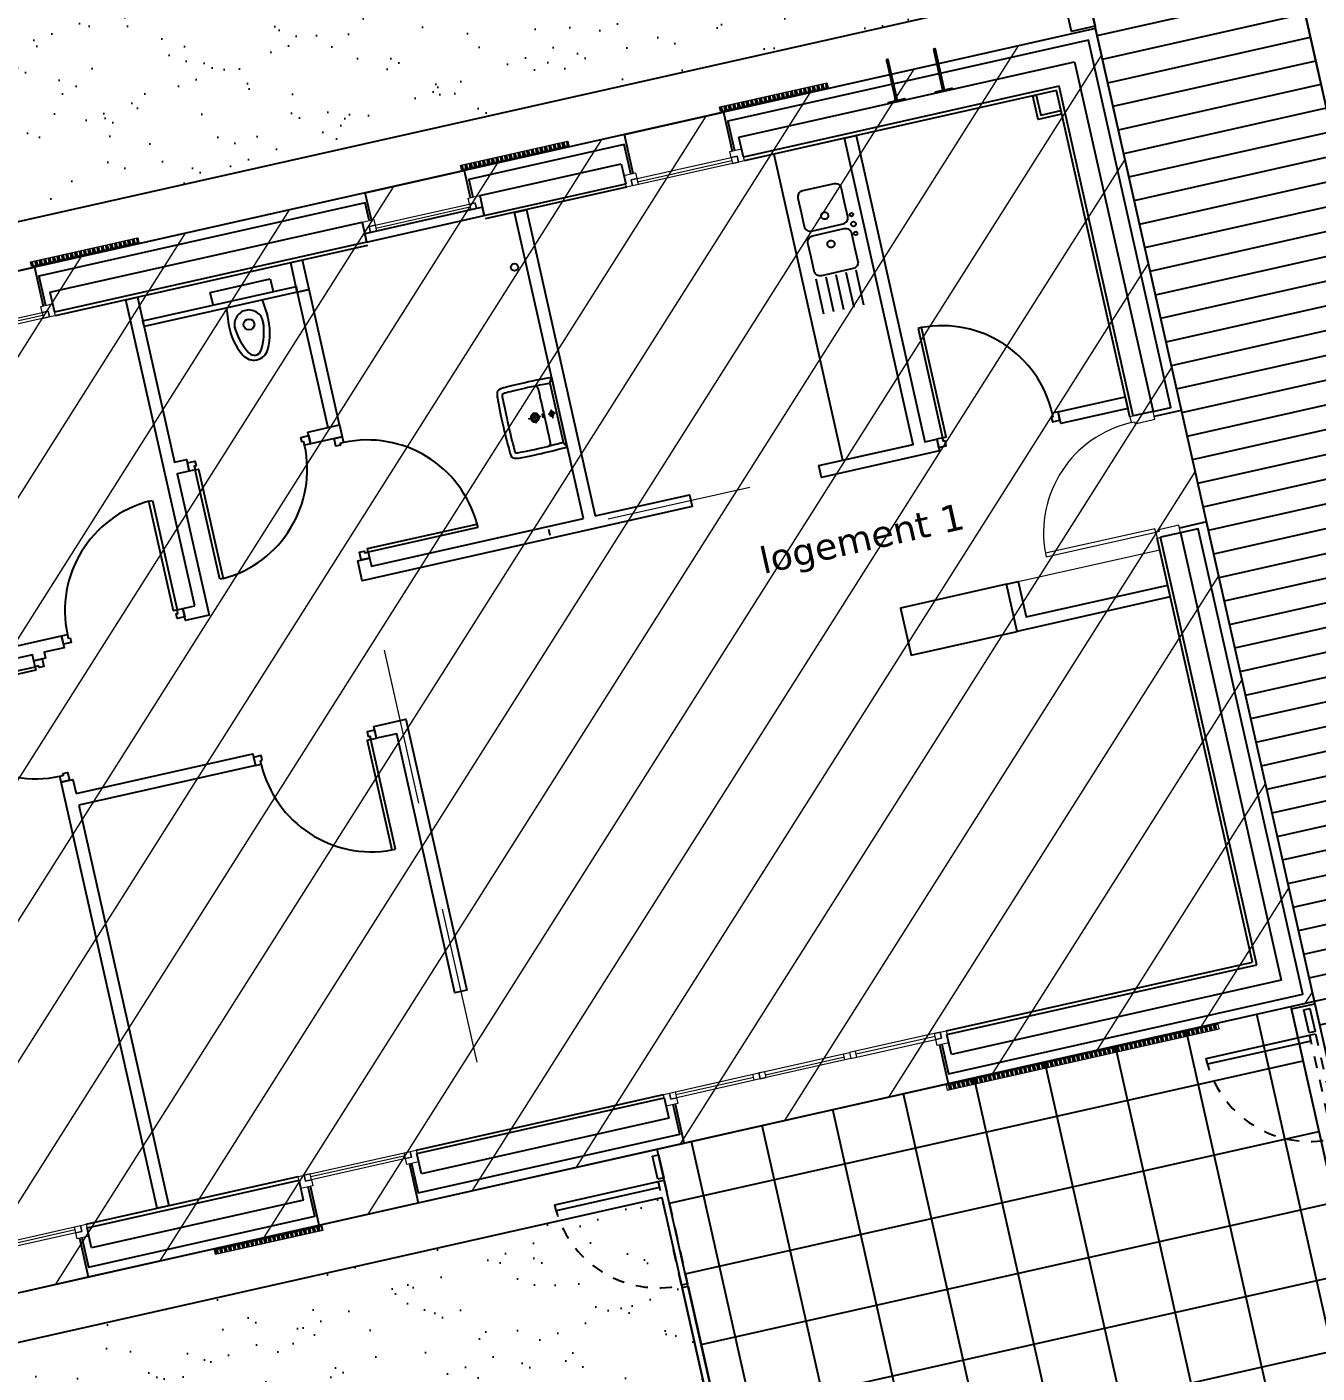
# Model space of a CAD drawing. Header units: metres. Extents: x 595957 to 596103, y 139647 to 139785.
# Drawn here: x 596018.49 to 596029.18, y 139679.01 to 139690.16 of the extents above; entities that cross this region are included whole.
import ezdxf

# ---------------------------------------------------------------- set-up
doc = ezdxf.new("R2010")
doc.units = ezdxf.units.M
doc.header["$MEASUREMENT"] = 0
for name, pattern in [('01', [0.15, 0.1, -0.05]), ('CENTER', [2, 1.25, -0.25, 0.25, -0.25]), ('DASHED', [0.75, 0.5, -0.25])]:
    doc.linetypes.add(name, pattern=pattern)
for name, color, linetype, lineweight in [('-Meuble', 44, 'Continuous', 13), ('01-MEN-CP-0.15', 2, 'Continuous', 18), ('07-Hachures ZONES', 191, 'Continuous', 9)]:
    doc.layers.add(name, color=color, linetype=linetype, lineweight=lineweight)
for name, color, linetype in [('01-CLOISON-0.25', 3, 'Continuous'), ('01-MEN-VU-0.13', 163, 'Continuous'), ('01-MOBILIER-0.10', 10, 'Continuous'), ('01-SANITAIRE-0.15', 44, 'Continuous'), ('04-VEGET2-0.15', 80, 'Continuous'), ('06-TXT-DIVERS-0.20', 70, 'Continuous'), ('08-HACH-GRIS+ -0.10', 18, 'Continuous'), ('08-VU-0.08', 56, 'Continuous'), ('08-VU-0.20', 32, 'Continuous'), ('08-VU-0.25', 41, 'Continuous'), ('08-VU-0.30', 41, 'Continuous')]:
    doc.layers.add(name, color=color, linetype=linetype)
doc.styles.add('locaux 100', font='verdana.ttf', dxfattribs={"height": 0.22})
pattern_1 = [(50.1748, (596000.9875, 139641.7577), (-0.1452708, 0.5598143), [0, -0.456, 0, -0.51, 0, -0.4875]), (20.1748, (596000.9875, 139641.7577), (0.332227, 0.942508), [0, -0.246, 0, -0.411, 0, -0.1575]), (340.1748, (596000.6275, 139641.67674), (0.9111037, 0.206645), [0, -0.15, 0, -0.54, 0, -0.705]), (330.1748, (596000.6275, 139641.67674), (0.822088, 0.454765), [0, -0.075, 0, -0.354, 0, -0.405])]

msp = doc.modelspace()

# ---------------------------------------------------------------- hatches: boundary and pattern name
at = {"layer": '04-VEGET2-0.15', "true_color": 0x666666}
h = msp.add_hatch(dxfattribs=at)
h.set_pattern_fill('AR-SAND', color=251, scale=0.3)
h.set_pattern_definition(pattern_1)
h.paths.add_polyline_path([(596015.371, 139687.867), (596027.06, 139690.496), (596025.92, 139695.564), (596019.768, 139694.181), (596018.617, 139699.298), (596013.081, 139698.053)])
h = msp.add_hatch(dxfattribs=at)
h.set_pattern_fill('AR-SAND', color=251, scale=0.3)
h.set_pattern_definition(pattern_1)
h.paths.add_polyline_path([(596025.093, 139674.495), (596015.287, 139672.289), (596013.945, 139678.26), (596023.75, 139680.465)])
at = {"layer": '07-Hachures ZONES', "true_color": 0xff0000}
h = msp.add_hatch(dxfattribs=at)
h.set_pattern_fill('ANSI31', color=1, scale=5, angle=90)
h.set_pattern_definition([(237.6748, (596056.5985, 139654.2645), (0.5281416, -0.3342026), [])])
h.paths.add_polyline_path([(596029.155, 139682.091), (596027.342, 139690.15), (596014.601, 139687.284), (596016.413, 139679.225)])
at = {"layer": '08-HACH-GRIS+ -0.10', "true_color": 0x666666}
h = msp.add_hatch(dxfattribs=at)
h.set_pattern_fill('ANSI32', color=251, scale=0.1, angle=225)
h.set_pattern_definition([(282.67479, (596041.450832, 139727.321126), (0.03658617, 0.008228135), []), (282.67479, (596041.44138, 139727.306188), (0.03658617, 0.008228135), [])])
h.paths.add_polyline_path([(596025.126, 139689.661), (596024.238, 139689.462), (596024.229, 139689.501), (596025.117, 139689.7)])
h = msp.add_hatch(dxfattribs=at)
h.set_pattern_fill('ANSI32', color=251, scale=0.1, angle=225)
h.set_pattern_definition([(282.67479, (596039.304443, 139726.83841), (0.03658617, 0.008228135), []), (282.67479, (596039.29499, 139726.82347), (0.03658617, 0.008228135), [])])
h.paths.add_polyline_path([(596022.979, 139689.179), (596022.091, 139688.979), (596022.083, 139689.018), (596022.97, 139689.218)])
h = msp.add_hatch(dxfattribs=at)
h.set_pattern_fill('ANSI32', color=251, scale=0.1, angle=225)
h.set_pattern_definition([(282.67479, (596035.74339, 139726.037537), (0.03658617, 0.008228135), []), (282.67479, (596035.733937, 139726.0226), (0.03658617, 0.008228135), [])])
h.paths.add_polyline_path([(596019.418, 139688.378), (596018.53, 139688.178), (596018.521, 139688.217), (596019.409, 139688.417)])
h = msp.add_hatch(dxfattribs=at)
h.set_pattern_fill('ANSI32', color=251, scale=0.1, angle=45)
h.set_pattern_definition([(102.67479, (596000.987497, 139641.757705), (-0.03658617, -0.008228135), []), (102.67479, (596000.99695, 139641.772644), (-0.03658617, -0.008228135), [])])
h.paths.add_polyline_path([(596028.357, 139681.901), (596026.103, 139681.394), (596026.112, 139681.355), (596028.366, 139681.862)])
h = msp.add_hatch(dxfattribs=at)
h.set_pattern_fill('ANSI32', color=251, scale=0.1, angle=45)
h.set_pattern_definition([(102.67479, (596000.987497, 139641.757705), (-0.03658617, -0.008228135), []), (102.67479, (596000.99695, 139641.772644), (-0.03658617, -0.008228135), [])])
h.paths.add_polyline_path([(596020.045, 139680.032), (596020.932, 139680.232), (596020.941, 139680.192), (596020.053, 139679.993)])
at = {"layer": '08-VU-0.08', "true_color": 0x666666}
h = msp.add_hatch(dxfattribs=at)
h.set_pattern_fill('_USER', color=251, scale=0.2, pattern_type=0)
h.set_pattern_definition([(12.6748, (596031.42238, 139675.0161), (-0.0438834, 0.1951262), [])])
h.paths.add_polyline_path([(596022.818, 139710.267), (596024.496, 139710.645), (596032.457, 139675.249), (596030.778, 139674.871)])
h = msp.add_hatch(dxfattribs=at)
h.set_pattern_fill('_USER', color=251, scale=0.6, double=1, pattern_type=0)
h.set_pattern_definition([(12.675, (596027.0944, 139678.08116), (-0.13165, 0.58538), []), (102.675, (596027.0944, 139678.08116), (-0.58538, -0.13165), [])])
h.paths.add_polyline_path([(596023.711, 139680.867), (596028.96, 139682.047), (596030.478, 139675.296), (596025.229, 139674.115)])

# ---------------------------------------------------------------- linework, layer by layer
at = {"layer": '-Meuble', "color": 251, "ltscale": 2, "true_color": 0x666666}
msp.add_line((596025.246, 139686.573), (596025.832, 139686.704), dxfattribs=at)
msp.add_lwpolyline([(596029.155, 139682.091), (596027.342, 139690.15), (596014.601, 139687.284), (596016.413, 139679.225)], close=True)
at = {"color": 251, "linetype": 'Continuous', "true_color": 0x666666}
for points in [[(596025.872, 139687.666), (596026.075, 139686.759), (596026.105, 139686.766), (596025.901, 139687.672)], [(596026.975, 139686.931), (596026.984, 139686.892), (596027.047, 139686.906), (596027.032, 139686.974), (596026.983, 139686.963), (596026.989, 139686.934)], [(596020.769, 139686.724), (596020.76, 139686.763), (596020.824, 139686.777), (596020.839, 139686.709), (596020.79, 139686.698), (596020.784, 139686.727)], [(596021.087, 139686.698), (596021.048, 139686.689), (596021.034, 139686.753), (596021.102, 139686.768), (596021.113, 139686.719), (596021.084, 139686.713)], [(596026.027, 139686.748), (596026.042, 139686.68), (596026.105, 139686.694), (596026.097, 139686.733), (596026.082, 139686.73), (596026.075, 139686.759)], [(596019.834, 139686.483), (596019.819, 139686.551), (596019.882, 139686.565), (596019.891, 139686.526), (596019.876, 139686.523), (596019.883, 139686.494)], [(596020.087, 139685.587), (596019.883, 139686.494), (596019.912, 139686.5), (596020.116, 139685.594)], [(596019.53, 139686.24), (596019.734, 139685.333), (596019.705, 139685.326), (596019.501, 139686.233)], [(596022.224, 139686.016), (596021.317, 139685.812), (596021.311, 139685.841), (596022.218, 139686.045)], [(596021.328, 139685.763), (596021.26, 139685.748), (596021.246, 139685.811), (596021.285, 139685.82), (596021.288, 139685.805), (596021.317, 139685.812)], [(596019.783, 139685.344), (596019.798, 139685.276), (596019.735, 139685.261), (596019.726, 139685.3), (596019.74, 139685.304), (596019.734, 139685.333)], [(596018.848, 139685.103), (596018.857, 139685.064), (596018.793, 139685.05), (596018.778, 139685.118), (596018.827, 139685.129), (596018.833, 139685.1)], [(596017.651, 139684.66), (596018.558, 139684.863), (596018.565, 139684.834), (596017.658, 139684.63)], [(596018.547, 139684.912), (596018.616, 139684.928), (596018.63, 139684.864), (596018.591, 139684.855), (596018.587, 139684.87), (596018.558, 139684.863)], [(596021.387, 139684.27), (596021.372, 139684.338), (596021.309, 139684.324), (596021.317, 139684.285), (596021.332, 139684.288), (596021.339, 139684.259)], [(596021.543, 139683.352), (596021.339, 139684.259), (596021.309, 139684.252), (596021.513, 139683.345)], [(596020.439, 139684.087), (596020.431, 139684.126), (596020.367, 139684.112), (596020.383, 139684.044), (596020.431, 139684.055), (596020.425, 139684.084)], [(596018.788, 139683.977), (596018.827, 139683.986), (596018.842, 139683.923), (596018.773, 139683.907), (596018.762, 139683.956), (596018.792, 139683.963)]]:
    msp.add_lwpolyline(points, close=True, dxfattribs=at)
for centre, start, end in [((596026.07, 139686.751), 13.0686, 100.436), ((596019.875, 139686.499), 284.9136, 12.281), ((596021.313, 139685.804), 14.9136, 102.281), ((596019.742, 139685.328), 104.9136, 192.281), ((596018.563, 139684.871), 194.9136, 282.281), ((596021.344, 139684.267), 193.0686, 280.436)]:
    msp.add_arc(centre, 0.937, start, end, dxfattribs=at)
for points, knots in [([(596022.837, 139687.26), (596022.837, 139687.26), (596022.966, 139686.683), (596022.966, 139686.683), (596022.966, 139686.683), (596022.832, 139686.648), (596022.697, 139686.616), (596022.561, 139686.591), (596022.561, 139686.591), (596022.524, 139686.585), (596022.5, 139686.599), (596022.491, 139686.635), (596022.491, 139686.635), (596022.449, 139686.787), (596022.414, 139686.943), (596022.386, 139687.1), (596022.386, 139687.1), (596022.38, 139687.136), (596022.397, 139687.162), (596022.43, 139687.17), (596022.43, 139687.17), (596022.565, 139687.205), (596022.7, 139687.235), (596022.837, 139687.26)], [0, 0, 0, 0, 0.142857, 0.142857, 0.142857, 0.214286, 0.285714, 0.285714, 0.285714, 0.357143, 0.428571, 0.428571, 0.428571, 0.5, 0.571429, 0.571429, 0.571429, 0.642857, 0.714286, 0.714286, 0.714286, 0.857143, 1, 1, 1, 1]), ([(596022.826, 139687.199), (596022.826, 139687.199), (596022.931, 139686.734), (596022.931, 139686.734), (596022.931, 139686.734), (596022.932, 139686.727), (596022.93, 139686.721), (596022.922, 139686.719), (596022.922, 139686.719), (596022.815, 139686.69), (596022.662, 139686.655), (596022.553, 139686.635), (596022.553, 139686.635), (596022.541, 139686.633), (596022.532, 139686.638), (596022.529, 139686.652), (596022.529, 139686.652), (596022.491, 139686.8), (596022.457, 139686.95), (596022.428, 139687.101), (596022.428, 139687.101), (596022.425, 139687.115), (596022.43, 139687.123), (596022.442, 139687.127), (596022.442, 139687.127), (596022.549, 139687.156), (596022.703, 139687.189), (596022.812, 139687.209), (596022.812, 139687.209), (596022.82, 139687.21), (596022.825, 139687.206), (596022.826, 139687.199)], [0, 0, 0, 0, 0.111111, 0.111111, 0.111111, 0.166667, 0.222222, 0.222222, 0.222222, 0.277778, 0.333333, 0.333333, 0.333333, 0.388889, 0.444444, 0.444444, 0.444444, 0.5, 0.555556, 0.555556, 0.555556, 0.611111, 0.666667, 0.666667, 0.666667, 0.722222, 0.777778, 0.777778, 0.777778, 0.888889, 1, 1, 1, 1]), ([(596022.699, 139687.187), (596022.711, 139687.189), (596022.721, 139687.179), (596022.724, 139687.167), (596022.724, 139687.167), (596022.758, 139687.018), (596022.792, 139686.869), (596022.824, 139686.72), (596022.824, 139686.72), (596022.827, 139686.707), (596022.822, 139686.694), (596022.811, 139686.691)], [0, 0, 0, 0, 0.25, 0.25, 0.25, 0.375, 0.5, 0.5, 0.5, 0.75, 1, 1, 1, 1]), ([(596022.855, 139686.962), (596022.857, 139686.953), (596022.851, 139686.943), (596022.842, 139686.941), (596022.842, 139686.941), (596022.832, 139686.939), (596022.823, 139686.945), (596022.821, 139686.954), (596022.821, 139686.954), (596022.819, 139686.964), (596022.825, 139686.973), (596022.834, 139686.975), (596022.834, 139686.975), (596022.844, 139686.977), (596022.853, 139686.971), (596022.855, 139686.962)], [0, 0, 0, 0, 0.2, 0.2, 0.2, 0.3, 0.4, 0.4, 0.4, 0.5, 0.6, 0.6, 0.6, 0.8, 1, 1, 1, 1]), ([(596022.732, 139686.934), (596022.736, 139686.915), (596022.724, 139686.897), (596022.706, 139686.893), (596022.706, 139686.893), (596022.687, 139686.889), (596022.669, 139686.9), (596022.665, 139686.919), (596022.665, 139686.919), (596022.661, 139686.937), (596022.672, 139686.955), (596022.691, 139686.96), (596022.691, 139686.96), (596022.709, 139686.964), (596022.727, 139686.952), (596022.732, 139686.934)], [0, 0, 0, 0, 0.2, 0.2, 0.2, 0.3, 0.4, 0.4, 0.4, 0.5, 0.6, 0.6, 0.6, 0.8, 1, 1, 1, 1]), ([(596022.721, 139686.931), (596022.723, 139686.919), (596022.716, 139686.907), (596022.703, 139686.904), (596022.703, 139686.904), (596022.691, 139686.901), (596022.679, 139686.909), (596022.676, 139686.921), (596022.676, 139686.921), (596022.673, 139686.934), (596022.681, 139686.946), (596022.693, 139686.949), (596022.693, 139686.949), (596022.706, 139686.951), (596022.718, 139686.944), (596022.721, 139686.931)], [0, 0, 0, 0, 0.2, 0.2, 0.2, 0.3, 0.4, 0.4, 0.4, 0.5, 0.6, 0.6, 0.6, 0.8, 1, 1, 1, 1]), ([(596022.766, 139686.942), (596022.768, 139686.935), (596022.768, 139686.929), (596022.766, 139686.928), (596022.766, 139686.928), (596022.764, 139686.928), (596022.761, 139686.933), (596022.76, 139686.941), (596022.76, 139686.941), (596022.758, 139686.948), (596022.758, 139686.954), (596022.76, 139686.954), (596022.76, 139686.954), (596022.762, 139686.955), (596022.765, 139686.949), (596022.766, 139686.942)], [0, 0, 0, 0, 0.2, 0.2, 0.2, 0.3, 0.4, 0.4, 0.4, 0.5, 0.6, 0.6, 0.6, 0.8, 1, 1, 1, 1])]:
    msp.add_open_spline(points, degree=3, knots=knots, dxfattribs=at)
for points in [[(596022.821, 139687.209), (596022.821, 139687.209), (596022.835, 139687.259), (596022.835, 139687.259)], [(596022.93, 139686.725), (596022.93, 139686.725), (596022.964, 139686.685), (596022.964, 139686.685)]]:
    msp.add_open_spline(points, degree=3, dxfattribs=at)
at = {"color": 251, "linetype": 'DASHED', "true_color": 0x666666}
for points in [[(596022.83, 139686.995), (596022.83, 139686.995), (596022.847, 139686.921), (596022.847, 139686.921)], [(596022.867, 139686.965), (596022.867, 139686.965), (596022.808, 139686.951), (596022.808, 139686.951)]]:
    msp.add_open_spline(points, degree=3, dxfattribs=at)
at = {"color": 251, "linetype": 'CENTER', "true_color": 0x666666}
for points in [[(596022.743, 139686.936), (596022.743, 139686.936), (596022.641, 139686.913), (596022.641, 139686.913)], [(596022.687, 139686.971), (596022.687, 139686.971), (596022.708, 139686.88), (596022.708, 139686.88)]]:
    msp.add_open_spline(points, degree=3, dxfattribs=at)
at = {"layer": '01-CLOISON-0.25', "color": 251, "true_color": 0x666666}
for p, q in [((596020.73, 139687.966), (596020.676, 139688.21)), ((596020.828, 139687.988), (596020.773, 139688.232)), ((596020.73, 139687.966), (596020.828, 139687.988)), ((596022.824, 139685.951), (596022.813, 139686)), ((596021.714, 139680.858), (596023.763, 139681.319)), ((596018.982, 139680.244), (596020.738, 139680.639))]:
    msp.add_line(p, q, dxfattribs=at)
for points in [[(596027.829, 139686.938), (596028.053, 139686.989), (596027.342, 139690.15), (596024.259, 139689.456), (596024.332, 139689.134)], [(596023.512, 139688.95), (596023.44, 139689.272), (596022.113, 139688.974), (596022.163, 139688.749)], [(596025.832, 139686.704), (596025.261, 139689.241), (596025.359, 139689.263), (596025.929, 139686.726), (596026.027, 139686.748), (596026.049, 139686.651), (596025.073, 139686.431), (596025.051, 139686.529), (596025.832, 139686.704)], [(596021.344, 139688.565), (596021.293, 139688.789), (596018.552, 139688.173), (596018.624, 139687.851)], [(596023.1, 139686.09), (596022.529, 139688.626), (596022.627, 139688.648), (596023.197, 139686.112)], [(596019.573, 139687.962), (596019.602, 139687.968)], [(596023.197, 139686.112), (596023.978, 139686.287), (596024, 139686.19), (596021.268, 139685.575), (596021.231, 139685.741), (596021.328, 139685.763), (596021.344, 139685.695), (596023.1, 139686.09)], [(596026.048, 139681.731), (596026.121, 139681.409), (596029.155, 139682.091), (596028.262, 139686.062), (596028.037, 139686.011)], [(596027.961, 139685.441), (596026.692, 139685.155), (596026.605, 139685.546), (596026.702, 139685.568), (596026.768, 139685.275), (596027.939, 139685.538)], [(596018.897, 139683.812), (596020.361, 139684.141), (596020.383, 139684.044), (596018.919, 139683.715)], [(596018.919, 139683.715), (596019.665, 139680.397), (596019.568, 139680.376), (596018.773, 139683.907), (596018.871, 139683.929), (596018.897, 139683.812)], [(596021.658, 139680.743), (596021.73, 139680.421), (596023.935, 139680.917), (596023.863, 139681.239)], [(596018.926, 139680.129), (596018.998, 139679.807), (596020.911, 139680.237), (596020.838, 139680.559)]]:
    msp.add_lwpolyline(points, dxfattribs=at)
for points in [[(596027.061, 139689.441), (596026.866, 139689.397), (596026.822, 139689.592), (596026.851, 139689.598), (596026.889, 139689.433), (596027.055, 139689.47)], [(596021.303, 139688.381), (596022.279, 139688.601), (596022.263, 139688.669), (596021.288, 139688.45)], [(596020.73, 139687.966), (596019.462, 139687.68), (596019.451, 139687.729), (596020.72, 139688.014)], [(596020.73, 139687.966), (596020.983, 139686.844), (596021.08, 139686.866), (596020.828, 139687.988)], [(596019.88, 139685.366), (596019.31, 139687.902), (596019.407, 139687.924), (596019.714, 139686.558), (596019.812, 139686.58), (596019.834, 139686.483), (596019.736, 139686.461), (596020, 139685.29), (596019.805, 139685.246), (596019.783, 139685.344)], [(596027.032, 139686.974), (596027.588, 139687.099), (596027.61, 139687.002), (596027.054, 139686.877)], [(596020.817, 139686.806), (596021.08, 139686.866), (596021.102, 139686.768), (596020.839, 139686.709)], [(596015.685, 139684.422), (596015.685, 139684.422), (596018.778, 139685.118), (596018.8, 139685.02), (596018.634, 139684.983), (596018.645, 139684.934), (596018.547, 139684.912), (596018.536, 139684.961), (596015.707, 139684.325)], [(596021.387, 139684.27), (596021.365, 139684.367), (596021.629, 139684.427), (596022.134, 139682.183), (596022.036, 139682.161), (596021.553, 139684.307)]]:
    msp.add_lwpolyline(points, close=True, dxfattribs=at)
at = {"layer": '01-MEN-CP-0.15', "color": 251, "true_color": 0x666666}
for p, q in [((596023.548, 139688.881), (596024.329, 139689.057)), ((596021.38, 139688.496), (596022.16, 139688.672)), ((596018.621, 139687.773), (596017.841, 139687.598)), ((596024.477, 139686.348), (596023.306, 139686.085)), ((596026.702, 139685.568), (596027.873, 139685.831)), ((596021.448, 139685.001), (596021.734, 139683.733)), ((596021.931, 139682.855), (596022.216, 139681.586)), ((596026.012, 139681.799), (596025.359, 139681.652)), ((596024.607, 139681.483), (596025.261, 139681.63)), ((596024.51, 139681.461), (596023.866, 139681.317)), ((596021.622, 139680.812), (596020.841, 139680.636)), ((596018.89, 139680.198), (596018.11, 139680.022))]:
    msp.add_line(p, q, dxfattribs=at)
for points in [[(596025.126, 139689.661), (596024.238, 139689.462), (596024.229, 139689.501), (596025.117, 139689.7)], [(596022.979, 139689.179), (596022.091, 139688.979), (596022.083, 139689.018), (596022.97, 139689.218)], [(596024.323, 139689.081), (596024.312, 139689.13), (596024.41, 139689.152), (596024.432, 139689.054), (596024.383, 139689.043), (596024.372, 139689.092)], [(596023.494, 139688.895), (596024.372, 139689.092), (596024.383, 139689.043), (596023.505, 139688.846)], [(596024.383, 139689.043), (596024.372, 139689.092), (596024.323, 139689.081), (596024.334, 139689.032)], [(596023.494, 139688.895), (596023.505, 139688.846), (596023.456, 139688.835), (596023.434, 139688.932), (596023.532, 139688.954), (596023.543, 139688.906)], [(596023.505, 139688.846), (596023.494, 139688.895), (596023.543, 139688.906), (596023.554, 139688.857)], [(596022.155, 139688.696), (596022.144, 139688.745), (596022.242, 139688.767), (596022.263, 139688.669), (596022.215, 139688.658), (596022.204, 139688.707)], [(596021.326, 139688.51), (596022.204, 139688.707), (596022.215, 139688.658), (596021.337, 139688.461)], [(596022.215, 139688.658), (596022.204, 139688.707), (596022.155, 139688.696), (596022.166, 139688.647)], [(596021.326, 139688.51), (596021.337, 139688.461), (596021.288, 139688.45), (596021.266, 139688.547), (596021.363, 139688.569), (596021.374, 139688.52)], [(596021.337, 139688.461), (596021.326, 139688.51), (596021.374, 139688.52), (596021.385, 139688.472)], [(596019.418, 139688.378), (596018.53, 139688.178), (596018.521, 139688.217), (596019.409, 139688.417)], [(596018.616, 139687.798), (596018.605, 139687.846), (596018.702, 139687.868), (596018.724, 139687.771), (596018.676, 139687.76), (596018.665, 139687.809)], [(596017.787, 139687.611), (596018.665, 139687.809), (596018.676, 139687.76), (596017.798, 139687.562)], [(596018.676, 139687.76), (596018.665, 139687.809), (596018.616, 139687.798), (596018.627, 139687.749)], [(596027.669, 139686.876), (596027.834, 139686.914), (596027.82, 139686.977), (596027.625, 139686.933), (596027.636, 139686.885), (596027.665, 139686.891)], [(596026.933, 139685.773), (596027.84, 139685.977), (596027.833, 139686.006), (596026.927, 139685.803)], [(596027.851, 139685.928), (596028.046, 139685.972), (596028.032, 139686.036), (596027.866, 139685.998), (596027.869, 139685.984), (596027.84, 139685.977)], [(596028.357, 139681.901), (596026.103, 139681.394), (596026.112, 139681.355), (596028.366, 139681.862)], [(596025.315, 139681.617), (596026.066, 139681.786), (596026.055, 139681.835), (596025.304, 139681.666)], [(596026.055, 139681.835), (596026.066, 139681.786), (596026.018, 139681.775), (596026.007, 139681.824)], [(596026.066, 139681.786), (596026.055, 139681.835), (596026.104, 139681.846), (596026.126, 139681.748), (596026.029, 139681.726), (596026.018, 139681.775)], [(596025.315, 139681.617), (596024.564, 139681.448), (596024.553, 139681.497), (596025.304, 139681.666)], [(596025.304, 139681.666), (596025.315, 139681.617), (596025.266, 139681.606), (596025.255, 139681.655)], [(596025.304, 139681.666), (596025.315, 139681.617), (596025.364, 139681.628), (596025.353, 139681.677)], [(596024.564, 139681.448), (596023.823, 139681.281), (596023.812, 139681.33), (596024.553, 139681.497)], [(596024.553, 139681.497), (596024.564, 139681.448), (596024.515, 139681.437), (596024.504, 139681.486)], [(596024.553, 139681.497), (596024.564, 139681.448), (596024.613, 139681.459), (596024.602, 139681.508)], [(596023.871, 139681.292), (596023.882, 139681.243), (596023.785, 139681.221), (596023.763, 139681.319), (596023.812, 139681.33), (596023.823, 139681.281)], [(596023.86, 139681.341), (596023.871, 139681.292), (596023.823, 139681.281), (596023.812, 139681.33)], [(596021.676, 139680.799), (596020.798, 139680.601), (596020.787, 139680.65), (596021.665, 139680.847)], [(596021.665, 139680.847), (596021.676, 139680.799), (596021.627, 139680.788), (596021.616, 139680.836)], [(596021.676, 139680.799), (596021.665, 139680.847), (596021.714, 139680.858), (596021.736, 139680.761), (596021.638, 139680.739), (596021.627, 139680.788)], [(596020.847, 139680.612), (596020.858, 139680.563), (596020.76, 139680.541), (596020.738, 139680.639), (596020.787, 139680.65), (596020.798, 139680.601)], [(596020.787, 139680.65), (596020.798, 139680.601), (596020.847, 139680.612), (596020.836, 139680.661)], [(596018.944, 139680.184), (596018.066, 139679.987), (596018.055, 139680.035), (596018.933, 139680.233)], [(596018.933, 139680.233), (596018.944, 139680.184), (596018.896, 139680.173), (596018.885, 139680.222)], [(596018.944, 139680.184), (596018.933, 139680.233), (596018.982, 139680.244), (596019.004, 139680.146), (596018.907, 139680.124), (596018.896, 139680.173)], [(596020.045, 139680.032), (596020.932, 139680.232), (596020.941, 139680.192), (596020.053, 139679.993)]]:
    msp.add_lwpolyline(points, close=True, dxfattribs=at)
msp.add_arc((596027.848, 139685.972), 0.937, 103.0686, 190.436, dxfattribs=at)
at = {"layer": '01-MEN-VU-0.13', "color": 251, "true_color": 0x666666}
for points in [[(596025.611, 139689.894), (596025.621, 139689.896), (596025.628, 139689.867), (596025.618, 139689.864)], [(596026.002, 139689.981), (596026.011, 139689.984), (596026.018, 139689.954), (596026.008, 139689.952)], [(596026.008, 139689.952), (596026.018, 139689.954), (596026.088, 139689.642), (596026.078, 139689.64)], [(596025.618, 139689.864), (596025.628, 139689.867), (596025.698, 139689.554), (596025.688, 139689.552)], [(596026.015, 139689.626), (596026.152, 139689.656), (596026.154, 139689.647), (596026.017, 139689.616)], [(596025.625, 139689.538), (596025.761, 139689.569), (596025.764, 139689.559), (596025.627, 139689.528)], [(596029.111, 139681.83), (596029.068, 139682.02), (596029.117, 139682.031), (596029.16, 139681.841)], [(596028.257, 139681.617), (596029.115, 139681.81), (596029.126, 139681.762), (596028.268, 139681.569)], [(596023.716, 139680.617), (596023.673, 139680.807), (596023.722, 139680.818), (596023.765, 139680.628)], [(596022.862, 139680.404), (596023.72, 139680.597), (596023.731, 139680.548), (596022.873, 139680.355)], [(596023.966, 139679.73), (596025.323, 139673.696), (596025.275, 139673.685), (596023.918, 139679.719)]]:
    msp.add_lwpolyline(points, close=True, dxfattribs=at)
at = {"layer": '01-MEN-VU-0.13', "color": 251, "linetype": '01', "true_color": 0x666666}
for points in [[(596029.308, 139680.952), (596029.115, 139681.81), (596029.164, 139681.821), (596029.357, 139680.963)], [(596023.913, 139679.739), (596023.72, 139680.597), (596023.769, 139680.608), (596023.962, 139679.75)]]:
    msp.add_lwpolyline(points, close=True, dxfattribs=at)
for centre in [(596029.115, 139681.81), (596023.72, 139680.597)]:
    msp.add_arc(centre, 0.88, 192.6748, 282.6748, dxfattribs=at)
at = {"layer": '01-MOBILIER-0.10', "color": 251, "true_color": 0x666666}
msp.add_lwpolyline([(596026.605, 139685.546), (596025.727, 139685.348), (596025.814, 139684.958), (596026.692, 139685.155)], dxfattribs=at)
at = {"layer": '01-SANITAIRE-0.15', "color": 251, "true_color": 0x666666}
for p, q in [((596025.175, 139687.802), (596025.11, 139688.091)), ((596025.258, 139687.82), (596025.192, 139688.11)), ((596025.341, 139687.839), (596025.275, 139688.129)), ((596025.423, 139687.858), (596025.358, 139688.147)), ((596020.008, 139687.963), (596020.506, 139688.075)), ((596020.506, 139688.075), (596020.529, 139687.972)), ((596025.092, 139687.783), (596025.027, 139688.073)), ((596020.032, 139687.86), (596020.008, 139687.963)), ((596020.44, 139687.901), (596020.482, 139687.771)), ((596020.143, 139687.834), (596020.16, 139687.699))]:
    msp.add_line(p, q, dxfattribs=at)
msp.add_lwpolyline([(596025.246, 139686.573), (596025.832, 139686.704), (596025.261, 139689.241), (596024.676, 139689.109)], close=True, dxfattribs=at)
for points in [[(596025.263, 139688.708), (596025.237, 139688.825, 0.414214), (596025.177, 139688.863), (596024.913, 139688.804, 0.414214), (596024.876, 139688.744), (596024.902, 139688.627), (596024.928, 139688.51, 0.414214), (596024.988, 139688.472), (596025.251, 139688.531, 0.414214), (596025.289, 139688.591)], [(596025.346, 139688.338), (596025.373, 139688.22, -0.414214), (596025.335, 139688.161), (596025.071, 139688.101, -0.414214), (596025.012, 139688.139), (596024.985, 139688.256), (596024.959, 139688.373, -0.414214), (596024.997, 139688.433), (596025.26, 139688.492, -0.414214), (596025.32, 139688.455)]]:
    msp.add_lwpolyline(points, format="xyb", close=True, dxfattribs=at)
for centre, radius in [((596025.32, 139688.608), 0.015), ((596025.337, 139688.53), 0.02), ((596025.355, 139688.452), 0.015), ((596022.529, 139688.172), 0.03), ((596020.329, 139687.698), 0.045)]:
    msp.add_circle(centre, radius, dxfattribs=at)
for centre, radius, start, end in [((596025.098, 139688.599), 0.03, 102.6724, 102.6723), ((596025.15, 139688.365), 0.03, 282.6723151667678, 282.6722551684668), ((596020.329, 139687.698), 0.12, 102.6748, 196.1449), ((596020.329, 139687.698), 0.12, 1.3371, 102.6748), ((596019.987, 139687.626), 0.516, 344.8151, 16.2825), ((596020.67, 139687.78), 0.516, 189.0671, 220.5345), ((596020.329, 139687.698), 0.12, 177.5, 196.3929), ((596020.694, 139687.804), 0.5, 196.1449, 223.1269), ((596019.954, 139687.637), 0.5, 342.2226, 9.2047), ((596020.329, 139687.698), 0.12, 4.7024, 24.0125), ((596020.369, 139687.523), 0.12, 220.5344, 344.571), ((596020.373, 139687.503), 0.06, 223.1269, 344.605), ((596020.373, 139687.503), 0.06, 282.6748, 349.296)]:
    msp.add_arc(centre, radius, start, end, dxfattribs=at)
at = {"layer": '04-VEGET2-0.15', "color": 251, "true_color": 0x666666}
for points in [[(596015.371, 139687.867), (596027.06, 139690.496), (596025.92, 139695.564), (596019.768, 139694.181), (596018.617, 139699.298), (596013.081, 139698.053)], [(596025.093, 139674.495), (596015.287, 139672.289), (596013.945, 139678.26), (596023.75, 139680.465)]]:
    msp.add_lwpolyline(points, close=True, dxfattribs=at)
at = {"layer": '08-VU-0.08', "color": 251, "true_color": 0x666666}
for points in [[(596022.818, 139710.267), (596024.496, 139710.645), (596032.457, 139675.249), (596030.778, 139674.871)], [(596023.711, 139680.867), (596028.96, 139682.047), (596030.478, 139675.296), (596025.229, 139674.115)]]:
    msp.add_lwpolyline(points, close=True, dxfattribs=at)
at = {"layer": '08-VU-0.20'}
for p, q in [((596024.388, 139689.249), (596027.168, 139689.875)), ((596027.168, 139689.875), (596027.82, 139686.977)), ((596027.04, 139689.672), (596024.425, 139689.084)), ((596027.654, 139686.94), (596027.04, 139689.672)), ((596027.017, 139689.636), (596024.432, 139689.054)), ((596027.017, 139689.636), (596024.432, 139689.054)), ((596027.625, 139686.933), (596027.017, 139689.636)), ((596024.425, 139689.084), (596024.388, 139689.249)), ((596022.242, 139688.767), (596023.412, 139689.03)), ((596023.412, 139689.03), (596023.45, 139688.864)), ((596022.242, 139688.767), (596022.279, 139688.601)), ((596022.279, 139688.601), (596023.45, 139688.864)), ((596023.456, 139688.835), (596022.285, 139688.572)), ((596018.68, 139687.966), (596021.266, 139688.547)), ((596021.266, 139688.547), (596021.303, 139688.381)), ((596021.303, 139688.381), (596018.718, 139687.8)), ((596021.31, 139688.352), (596018.724, 139687.771)), ((596018.68, 139687.966), (596018.718, 139687.8)), ((596027.82, 139686.977), (596027.654, 139686.94)), ((596028.046, 139685.972), (596027.88, 139685.935)), ((596028.046, 139685.972), (596028.88, 139682.265)), ((596028.641, 139682.416), (596027.851, 139685.928)), ((596028.677, 139682.393), (596027.88, 139685.935)), ((596026.104, 139681.846), (596028.641, 139682.416)), ((596026.111, 139681.816), (596028.677, 139682.393)), ((596028.88, 139682.265), (596026.148, 139681.651)), ((596026.148, 139681.651), (596026.111, 139681.816)), ((596021.721, 139680.829), (596023.769, 139681.29)), ((596023.769, 139681.29), (596023.807, 139681.124)), ((596023.807, 139681.124), (596021.758, 139680.663)), ((596021.758, 139680.663), (596021.721, 139680.829)), ((596018.989, 139680.215), (596020.745, 139680.61)), ((596020.782, 139680.444), (596020.745, 139680.61)), ((596020.782, 139680.444), (596019.026, 139680.049)), ((596019.026, 139680.049), (596018.989, 139680.215))]:
    msp.add_line(p, q, dxfattribs=at)
for points in [[(596027.82, 139686.977), (596027.966, 139687.01), (596027.282, 139690.054), (596024.296, 139689.383), (596024.351, 139689.139)], [(596023.493, 139688.946), (596023.438, 139689.19), (596022.15, 139688.9), (596022.183, 139688.754)], [(596021.324, 139688.561), (596021.292, 139688.707), (596018.589, 139688.099), (596018.644, 139687.855)], [(596026.068, 139681.735), (596026.123, 139681.491), (596029.059, 139682.151), (596028.192, 139686.005), (596028.046, 139685.972)], [(596021.677, 139680.748), (596021.732, 139680.504), (596023.898, 139680.991), (596023.843, 139681.235)], [(596018.946, 139680.133), (596019, 139679.889), (596020.874, 139680.311), (596020.819, 139680.554)]]:
    msp.add_lwpolyline(points, dxfattribs=at)
at = {"layer": '08-VU-0.25', "color": 251, "true_color": 0x666666}
for p, q in [((596023.44, 139689.272), (596024.259, 139689.456)), ((596021.293, 139688.789), (596022.113, 139688.974)), ((596017.732, 139687.988), (596018.552, 139688.173)), ((596023.935, 139680.917), (596026.121, 139681.409)), ((596020.911, 139680.237), (596021.73, 139680.421)), ((596018.179, 139679.623), (596018.998, 139679.807))]:
    msp.add_line(p, q, dxfattribs=at)
at = {"layer": '08-VU-0.30', "color": 251, "true_color": 0x666666}
msp.add_line((596032.457, 139675.249), (596024.496, 139710.645), dxfattribs=at)
for points in [[(596024.881, 139701.096), (596027.338, 139690.169), (596027.143, 139690.125), (596024.685, 139701.052)], [(596030.474, 139675.315), (596028.964, 139682.028), (596029.159, 139682.071), (596030.669, 139675.359)]]:
    msp.add_lwpolyline(points, close=True, dxfattribs=at)

# ---------------------------------------------------------------- texts
at = {"layer": '06-TXT-DIVERS-0.20', "color": 251, "true_color": 0x666666, "insert": (596025.413, 139685.896), "char_height": 0.22, "width": 2.37148, "attachment_point": 5, "rotation": 12.6748, "style": 'locaux 100'}
msp.add_mtext('logement 1', dxfattribs=at)

doc.saveas('drawing.dxf')
